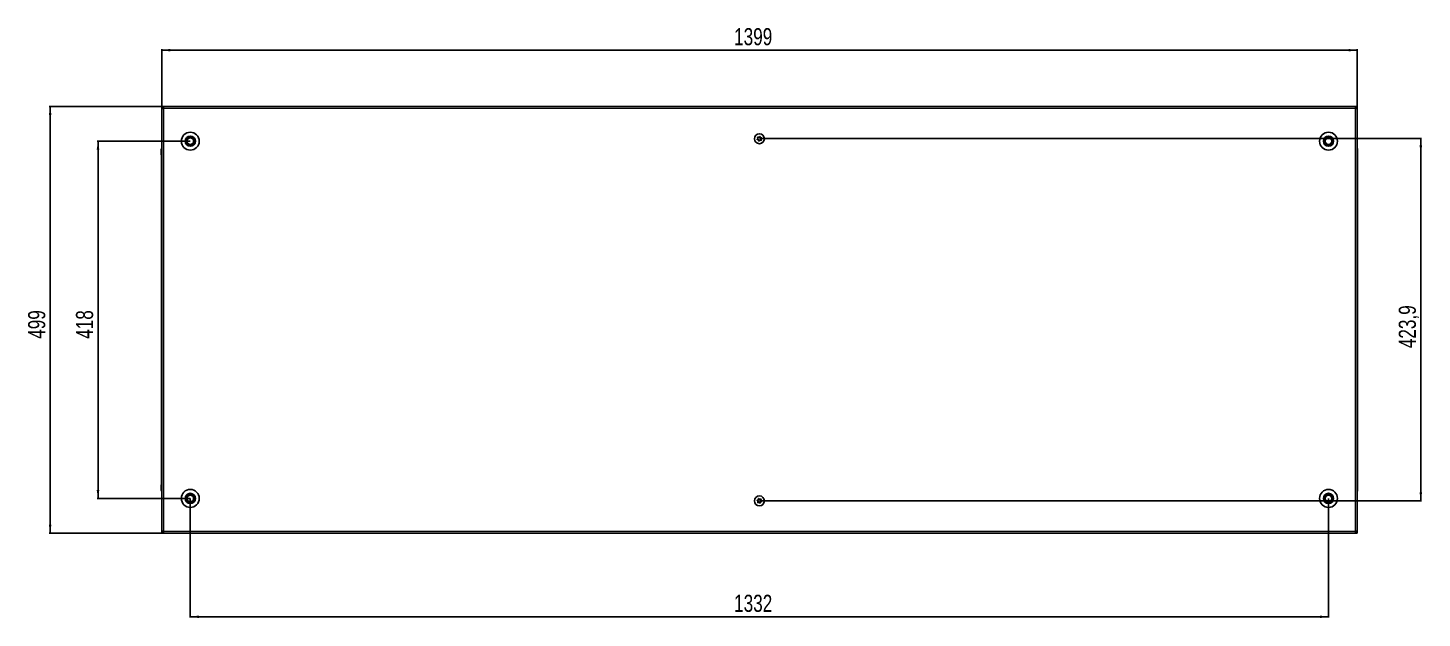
# Model space of a CAD drawing. Header units: millimetres. Extents: x 1256 to 5837, y -275 to 1864.
# Drawn here: x 1256 to 2888, y 1098 to 1789 of the extents above; entities that cross this region are included whole.
import ezdxf

# ---------------------------------------------------------------- set-up
doc = ezdxf.new("R2010")
doc.units = ezdxf.units.MM
doc.layers.add('FORMAT', color=7, linetype='Continuous')
doc.styles.add('SLDTEXTSTYLE0', font='TXT', dxfattribs={"width": 0.75})
doc.dimstyles.new('SLDDIMSTYLE0', dxfattribs={"dimtxt": 20, "dimasz": 10, "dimexe": 0, "dimexo": 0.0625, "dimgap": 5, "dimtad": 2, "dimdec": 1, "dimrnd": 1e-09, "dimzin": 12, "dimdsep": 46, "dimtxsty": 'SLDTEXTSTYLE0', "dimsah": 1, "dimcen": 0.09, "dimadec": 0, "dimazin": 3, "dimtfac": 1, "dimtofl": 0, "dimtmove": 0, "dimatfit": 3, "dimfxl": 0, "dimfrac": 2, "dimtolj": 1, "dimtzin": 12, "dimarcsym": 0})

# ---------------------------------------------------------------- blocks, each defined once
blk = doc.blocks.new('_D')
at = {"layer": 'FORMAT'}
for p, q in [((1413, 1696.6), (1281.5, 1696.6)), ((1282.5, 1197.6), (1282.5, 1696.6)), ((1413, 1197.6), (1281.5, 1197.6))]:
    blk.add_line(p, q, dxfattribs=at)
for points in [[(1282.5, 1696.6), (1280.9, 1686.6), (1284, 1686.6)], [(1282.5, 1197.6), (1284, 1207.6), (1280.9, 1207.6)]]:
    blk.add_solid(points, dxfattribs=at)
at = {"layer": 'FORMAT', "insert": (1256.7, 1424.9), "char_height": 20, "attachment_point": 1, "rotation": 90, "style": 'SLDTEXTSTYLE0'}
blk.add_mtext('499', dxfattribs=at)
blk = doc.blocks.new('_D_1')
at = {"layer": 'FORMAT'}
for p, q in [((1413, 1696.6), (1413, 1763.6)), ((2812, 1762.6), (1413, 1762.6)), ((2812, 1696.6), (2812, 1763.6))]:
    blk.add_line(p, q, dxfattribs=at)
for points in [[(1413, 1762.6), (1423, 1761.1), (1423, 1764.1)], [(2812, 1762.6), (2802, 1764.1), (2802, 1761.1)]]:
    blk.add_solid(points, dxfattribs=at)
at = {"layer": 'FORMAT', "insert": (2082.9, 1788.4), "char_height": 20, "attachment_point": 1, "style": 'SLDTEXTSTYLE0'}
blk.add_mtext('1399', dxfattribs=at)
blk = doc.blocks.new('_D_2')
at = {"layer": 'FORMAT'}
for p, q in [((1446.5, 1238.1), (1446.5, 1098.6)), ((2778.5, 1238.1), (2778.5, 1098.6)), ((1446.5, 1099.6), (2778.5, 1099.6))]:
    blk.add_line(p, q, dxfattribs=at)
for points in [[(1446.5, 1099.6), (1456.5, 1098.1), (1456.5, 1101.1)], [(2778.5, 1099.6), (2768.5, 1101.1), (2768.5, 1098.1)]]:
    blk.add_solid(points, dxfattribs=at)
at = {"layer": 'FORMAT', "insert": (2082.9, 1125.4), "char_height": 20, "attachment_point": 1, "style": 'SLDTEXTSTYLE0'}
blk.add_mtext('1332', dxfattribs=at)
blk = doc.blocks.new('_D_3')
at = {"layer": 'FORMAT'}
for p, q in [((2112.5, 1659.1), (2887.5, 1659.1)), ((2886.5, 1659.1), (2886.5, 1235.3)), ((2112.5, 1235.3), (2887.5, 1235.3))]:
    blk.add_line(p, q, dxfattribs=at)
for points in [[(2886.5, 1659.1), (2885, 1649.1), (2888, 1649.1)], [(2886.5, 1235.3), (2888, 1245.3), (2885, 1245.3)]]:
    blk.add_solid(points, dxfattribs=at)
at = {"layer": 'FORMAT', "insert": (2860.7, 1413.9), "char_height": 20, "attachment_point": 1, "rotation": 90, "style": 'SLDTEXTSTYLE0'}
blk.add_mtext('423,9', dxfattribs=at)
blk = doc.blocks.new('_D_4')
at = {"layer": 'FORMAT'}
for p, q in [((1446.5, 1656.1), (1337.5, 1656.1)), ((1338.5, 1656.1), (1338.5, 1238.1)), ((1446.5, 1238.1), (1337.5, 1238.1))]:
    blk.add_line(p, q, dxfattribs=at)
for points in [[(1338.5, 1656.1), (1336.9, 1646.1), (1340, 1646.1)], [(1338.5, 1238.1), (1340, 1248.1), (1336.9, 1248.1)]]:
    blk.add_solid(points, dxfattribs=at)
at = {"layer": 'FORMAT', "insert": (1312.7, 1424.9), "char_height": 20, "attachment_point": 1, "rotation": 90, "style": 'SLDTEXTSTYLE0'}
blk.add_mtext('418', dxfattribs=at)

msp = doc.modelspace()

# ---------------------------------------------------------------- linework, layer by layer
at = {"color": 7, "linetype": 'Continuous', "lineweight": 25}
for p, q in [((1412.99, 1695.1), (1412.99, 1696.6)), ((1415.09, 1696.6), (1412.99, 1696.6)), ((1412.99, 1695.1), (1415.09, 1695.1)), ((1412.99, 1695.1), (1412.99, 1694.5)), ((1412.99, 1694.5), (1412.99, 1199.7)), ((1412.99, 1694.5), (1415.09, 1694.5)), ((1415.09, 1696.6), (1415.09, 1694.5)), ((2809.89, 1696.6), (1415.09, 1696.6)), ((2809.89, 1694.5), (2809.89, 1696.6)), ((2811.99, 1696.6), (2809.89, 1696.6)), ((2809.89, 1695.1), (2811.99, 1695.1)), ((2809.89, 1694.5), (2811.99, 1694.5)), ((2811.99, 1695.1), (2811.99, 1696.6)), ((2811.99, 1694.5), (2811.99, 1695.1)), ((2811.99, 1199.7), (2811.99, 1694.5)), ((1412.49, 1646.6), (1412.49, 1640.1)), ((1412.49, 1640.1), (1412.49, 1646.6)), ((1412.49, 1640.1), (1412.49, 1640.1)), ((1412.99, 1640.1), (1412.49, 1640.1)), ((1412.64, 1640.1), (1412.64, 1254.1)), ((2811.99, 1647.93), (2811.99, 1647.93)), ((2811.99, 1640.1), (2812.49, 1640.1)), ((2812.34, 1254.1), (2812.34, 1640.1)), ((2812.49, 1646.6), (2812.49, 1640.1)), ((2812.49, 1640.1), (2812.49, 1646.6)), ((2812.49, 1640.1), (2812.49, 1640.1)), ((2812.49, 1640.1), (2812.49, 1640.1)), ((1412.49, 1254.1), (1412.49, 1254.1)), ((1412.49, 1247.6), (1412.49, 1254.1)), ((1412.49, 1254.1), (1412.49, 1254.1)), ((1412.49, 1254.1), (1412.49, 1247.6)), ((1412.99, 1254.1), (1412.49, 1254.1)), ((1412.99, 1246.28), (1412.99, 1246.28)), ((2811.99, 1254.1), (2812.49, 1254.1)), ((2812.49, 1254.1), (2812.49, 1254.1)), ((2812.49, 1247.6), (2812.49, 1254.1)), ((2812.49, 1254.1), (2812.49, 1247.6)), ((1415.09, 1199.7), (1412.99, 1199.7)), ((1412.99, 1199.7), (1412.99, 1199.1)), ((1412.99, 1199.1), (1412.99, 1197.6)), ((1415.09, 1199.1), (1412.99, 1199.1)), ((1412.99, 1197.6), (1415.09, 1197.6)), ((1415.09, 1199.7), (1415.09, 1197.6)), ((1415.09, 1197.6), (2809.89, 1197.6)), ((2809.89, 1197.6), (2809.89, 1199.7)), ((2811.99, 1199.7), (2809.89, 1199.7)), ((2811.99, 1199.1), (2809.89, 1199.1)), ((2809.89, 1197.6), (2811.99, 1197.6)), ((2811.99, 1199.1), (2811.99, 1199.7)), ((2811.99, 1199.1), (2811.99, 1197.6))]:
    msp.add_line(p, q, dxfattribs=at)
at = {"color": 8, "linetype": 'Continuous', "lineweight": 18}
for p, q in [((1415.09, 1694.5), (1415.09, 1199.7)), ((2809.89, 1694.5), (1415.09, 1694.5)), ((2809.89, 1199.7), (2809.89, 1694.5)), ((1412.99, 1646.6), (1412.49, 1646.6)), ((2811.99, 1646.6), (2812.49, 1646.6)), ((1412.99, 1247.6), (1412.49, 1247.6)), ((2811.99, 1247.6), (2812.49, 1247.6)), ((1415.09, 1199.7), (2809.89, 1199.7))]:
    msp.add_line(p, q, dxfattribs=at)
at = {"color": 7, "linetype": 'Continuous', "lineweight": 25}
for centre, radius in [((1446.49, 1656.1), 10.5), ((2112.49, 1658.95), 5.79), ((2778.49, 1656.1), 10.5), ((1446.49, 1656.1), 6), ((1446.49, 1656.1), 3.9), ((2112.49, 1658.95), 1.85), ((2778.49, 1656.1), 6), ((2778.49, 1656.1), 3.9), ((1446.49, 1238.1), 10.5), ((1446.49, 1238.1), 6), ((1446.49, 1238.1), 3.9), ((2112.49, 1235.25), 5.79), ((2778.49, 1238.1), 10.5), ((2778.49, 1238.1), 6), ((2778.49, 1238.1), 3.9), ((2112.49, 1235.25), 1.85)]:
    msp.add_circle(centre, radius, dxfattribs=at)
for centre, radius, start, end in [((1446.49, 1656.1), 4.62, 120, 180), ((1446.49, 1656.1), 4.62, 180, 240), ((1446.49, 1656.1), 4.62, 60, 120), ((1446.49, 1656.1), 4.62, 240, 300), ((1446.49, 1656.1), 4.62, 360, 60), ((1446.49, 1656.1), 4.62, 300, 360), ((2778.49, 1656.1), 4.62, 120, 180), ((2778.49, 1656.1), 4.62, 180, 240), ((2778.49, 1656.1), 4.62, 60, 120), ((2778.49, 1656.1), 4.62, 240, 300), ((2778.49, 1656.1), 4.62, 0, 60), ((2778.49, 1656.1), 4.62, 300, 0), ((1414.49, 1646.6), 2, 138.57492, 180), ((1414.49, 1646.6), 2, 138.59038, 180), ((2810.49, 1646.6), 2, 33.94202, 41.40962), ((2810.49, 1646.6), 2, 0, 41.39416), ((2810.49, 1646.6), 2, 360, 18.58003), ((1414.49, 1247.6), 2, 180, 221.39416), ((1446.49, 1238.1), 4.62, 120, 180), ((1446.49, 1238.1), 4.62, 60, 120), ((1446.49, 1238.1), 4.62, 360, 60), ((2778.49, 1238.1), 4.62, 120, 180), ((2778.49, 1238.1), 4.62, 60, 120), ((2778.49, 1238.1), 4.62, 360, 60), ((2810.49, 1247.6), 2, 318.57492, 360), ((2810.49, 1247.6), 2, 318.59038, 0), ((1446.49, 1238.1), 4.62, 180, 240), ((1446.49, 1238.1), 4.62, 240, 300), ((1446.49, 1238.1), 4.62, 300, 360), ((2778.49, 1238.1), 4.62, 180, 240), ((2778.49, 1238.1), 4.62, 240, 300), ((2778.49, 1238.1), 4.62, 300, 360)]:
    msp.add_arc(centre, radius, start, end, dxfattribs=at)
for points, knots in [([(1441.87, 1656.1), (1442.2, 1656.68), (1442.77, 1657.66), (1443.59, 1659.08), (1444, 1659.79), (1444.18, 1660.1)], [0, 0, 0, 0, 0.4391308, 0.7513783, 1, 1, 1, 1]), ([(1444.18, 1652.1), (1443.85, 1652.68), (1443.28, 1653.66), (1442.46, 1655.08), (1442.05, 1655.79), (1441.87, 1656.1)], [0, 0, 0, 0, 0.4391308, 0.7513783, 1, 1, 1, 1]), ([(1444.18, 1660.1), (1444.38, 1660.1), (1445.08, 1660.1), (1446.39, 1660.1), (1447.78, 1660.1), (1448.53, 1660.1), (1448.8, 1660.1)], [0, 0, 0, 0, 0.1393293, 0.4852696, 0.8163565, 1, 1, 1, 1]), ([(1448.8, 1652.1), (1448.53, 1652.1), (1447.78, 1652.1), (1446.39, 1652.1), (1445.08, 1652.1), (1444.38, 1652.1), (1444.18, 1652.1)], [0, 0, 0, 0, 0.1836435, 0.5147304, 0.8606707, 1, 1, 1, 1]), ([(1448.8, 1660.1), (1449.13, 1659.53), (1449.69, 1658.55), (1450.52, 1657.13), (1450.93, 1656.42), (1451.11, 1656.1)], [0, 0, 0, 0, 0.4391308, 0.7513783, 1, 1, 1, 1]), ([(1451.11, 1656.1), (1450.78, 1655.53), (1450.21, 1654.55), (1449.39, 1653.13), (1448.98, 1652.42), (1448.8, 1652.1)], [0, 0, 0, 0, 0.4391308, 0.7513783, 1, 1, 1, 1]), ([(2110.4, 1660.82), (2110.39, 1660.81), (2110.38, 1660.79), (2110.38, 1660.73), (2110.4, 1660.59), (2110.54, 1660.22), (2110.73, 1659.72), (2110.62, 1659.09), (2110.31, 1658.69), (2110.03, 1658.41), (2109.87, 1658.23), (2109.83, 1658.14), (2109.82, 1658.1), (2109.83, 1658.07), (2109.85, 1658.04), (2109.91, 1658), (2110.17, 1657.93), (2110.64, 1657.88), (2111.31, 1657.63), (2111.62, 1656.99), (2111.73, 1656.53), (2111.83, 1656.28), (2111.88, 1656.23), (2111.91, 1656.21), (2111.94, 1656.21), (2111.97, 1656.22), (2112.01, 1656.24), (2112.08, 1656.29), (2112.23, 1656.46), (2112.47, 1656.76), (2112.84, 1657.12), (2113.44, 1657.29), (2113.97, 1657.16), (2114.35, 1657.06), (2114.5, 1657.05), (2114.55, 1657.07), (2114.58, 1657.09), (2114.6, 1657.12), (2114.6, 1657.18), (2114.58, 1657.32), (2114.44, 1657.69), (2114.25, 1658.19), (2114.35, 1658.82), (2114.67, 1659.22), (2114.95, 1659.5), (2115.1, 1659.68), (2115.15, 1659.77), (2115.15, 1659.81), (2115.15, 1659.84), (2115.13, 1659.87), (2115.07, 1659.91), (2114.81, 1659.98), (2114.34, 1660.03), (2113.67, 1660.28), (2113.35, 1660.91), (2113.24, 1661.38), (2113.14, 1661.63), (2113.1, 1661.68), (2113.07, 1661.69), (2113.04, 1661.7), (2113, 1661.69), (2112.97, 1661.67), (2112.9, 1661.62), (2112.75, 1661.45), (2112.51, 1661.15), (2112.14, 1660.79), (2111.53, 1660.62), (2111.01, 1660.75), (2110.63, 1660.85), (2110.48, 1660.86), (2110.42, 1660.84), (2110.41, 1660.83), (2110.4, 1660.82)], [0, 0, 0, 0, 0.0020087, 0.00442, 0.0093647, 0.0255282, 0.0677053, 0.0957862, 0.1246456, 0.1503415, 0.1605194, 0.1633943, 0.1656965, 0.1672448, 0.1688741, 0.1707699, 0.1786058, 0.2119941, 0.2499945, 0.2879948, 0.3213831, 0.329219, 0.3311148, 0.3327441, 0.3342924, 0.3362166, 0.3385353, 0.3413178, 0.349662, 0.3753578, 0.4042173, 0.4322982, 0.4744753, 0.4906388, 0.4966691, 0.49844, 0.5, 0.5020087, 0.50442, 0.5093647, 0.5255282, 0.5677053, 0.5957862, 0.6246456, 0.6503415, 0.6605194, 0.6633943, 0.6656965, 0.6672448, 0.6688741, 0.6707699, 0.6786058, 0.7119941, 0.7499945, 0.7879948, 0.8213831, 0.829219, 0.8311148, 0.8327441, 0.8342924, 0.8362166, 0.8385353, 0.8413178, 0.849662, 0.8753578, 0.9042173, 0.9322982, 0.9744753, 0.9906388, 0.9966691, 0.99844, 1, 1, 1, 1]), ([(2773.87, 1656.1), (2774.2, 1656.68), (2774.77, 1657.66), (2775.59, 1659.08), (2776, 1659.79), (2776.18, 1660.1)], [0, 0, 0, 0, 0.4391308, 0.7513783, 1, 1, 1, 1]), ([(2776.18, 1652.1), (2775.85, 1652.68), (2775.28, 1653.66), (2774.46, 1655.08), (2774.05, 1655.79), (2773.87, 1656.1)], [0, 0, 0, 0, 0.4391308, 0.7513783, 1, 1, 1, 1]), ([(2776.18, 1660.1), (2776.38, 1660.1), (2777.08, 1660.1), (2778.39, 1660.1), (2779.78, 1660.1), (2780.53, 1660.1), (2780.8, 1660.1)], [0, 0, 0, 0, 0.1393293, 0.4852696, 0.8163565, 1, 1, 1, 1]), ([(2780.8, 1652.1), (2780.53, 1652.1), (2779.78, 1652.1), (2778.39, 1652.1), (2777.08, 1652.1), (2776.38, 1652.1), (2776.18, 1652.1)], [0, 0, 0, 0, 0.1836435, 0.5147304, 0.8606707, 1, 1, 1, 1]), ([(2780.8, 1660.1), (2781.13, 1659.53), (2781.69, 1658.55), (2782.52, 1657.13), (2782.93, 1656.42), (2783.11, 1656.1)], [0, 0, 0, 0, 0.4391308, 0.7513783, 1, 1, 1, 1]), ([(2783.11, 1656.1), (2782.78, 1655.53), (2782.21, 1654.55), (2781.39, 1653.13), (2780.98, 1652.42), (2780.8, 1652.1)], [0, 0, 0, 0, 0.4391308, 0.7513783, 1, 1, 1, 1]), ([(1441.87, 1238.1), (1442.2, 1238.68), (1442.77, 1239.66), (1443.59, 1241.08), (1444, 1241.79), (1444.18, 1242.1)], [0, 0, 0, 0, 0.4391308, 0.7513783, 1, 1, 1, 1]), ([(1444.18, 1242.1), (1444.38, 1242.1), (1445.08, 1242.1), (1446.39, 1242.1), (1447.78, 1242.1), (1448.53, 1242.1), (1448.8, 1242.1)], [0, 0, 0, 0, 0.1393293, 0.4852696, 0.8163565, 1, 1, 1, 1]), ([(1448.8, 1242.1), (1449.13, 1241.53), (1449.69, 1240.55), (1450.52, 1239.13), (1450.93, 1238.42), (1451.11, 1238.1)], [0, 0, 0, 0, 0.4391308, 0.7513783, 1, 1, 1, 1]), ([(2773.87, 1238.1), (2774.2, 1238.68), (2774.77, 1239.66), (2775.59, 1241.08), (2776, 1241.79), (2776.18, 1242.1)], [0, 0, 0, 0, 0.4391308, 0.7513783, 1, 1, 1, 1]), ([(2776.18, 1242.1), (2776.38, 1242.1), (2777.08, 1242.1), (2778.39, 1242.1), (2779.78, 1242.1), (2780.53, 1242.1), (2780.8, 1242.1)], [0, 0, 0, 0, 0.1393293, 0.4852696, 0.8163565, 1, 1, 1, 1]), ([(2780.8, 1242.1), (2781.13, 1241.53), (2781.69, 1240.55), (2782.52, 1239.13), (2782.93, 1238.42), (2783.11, 1238.1)], [0, 0, 0, 0, 0.4391308, 0.7513783, 1, 1, 1, 1]), ([(1444.18, 1234.1), (1443.85, 1234.68), (1443.28, 1235.66), (1442.46, 1237.08), (1442.05, 1237.79), (1441.87, 1238.1)], [0, 0, 0, 0, 0.4391308, 0.7513783, 1, 1, 1, 1]), ([(1448.8, 1234.1), (1448.53, 1234.1), (1447.78, 1234.1), (1446.39, 1234.1), (1445.08, 1234.1), (1444.38, 1234.1), (1444.18, 1234.1)], [0, 0, 0, 0, 0.1836435, 0.5147304, 0.8606707, 1, 1, 1, 1]), ([(1451.11, 1238.1), (1450.78, 1237.53), (1450.21, 1236.55), (1449.39, 1235.13), (1448.98, 1234.42), (1448.8, 1234.1)], [0, 0, 0, 0, 0.4391308, 0.7513783, 1, 1, 1, 1]), ([(2115.21, 1234.61), (2115.21, 1234.62), (2115.22, 1234.65), (2115.19, 1234.7), (2115.1, 1234.82), (2114.81, 1235.07), (2114.4, 1235.42), (2114.19, 1236.02), (2114.28, 1236.53), (2114.39, 1236.91), (2114.44, 1237.14), (2114.44, 1237.24), (2114.42, 1237.28), (2114.4, 1237.3), (2114.37, 1237.31), (2114.3, 1237.32), (2114.04, 1237.26), (2113.6, 1237.09), (2112.9, 1236.98), (2112.31, 1237.39), (2112, 1237.74), (2111.79, 1237.92), (2111.72, 1237.94), (2111.69, 1237.94), (2111.66, 1237.93), (2111.64, 1237.9), (2111.61, 1237.87), (2111.58, 1237.79), (2111.53, 1237.57), (2111.46, 1237.2), (2111.31, 1236.7), (2110.86, 1236.26), (2110.33, 1236.13), (2109.95, 1236.03), (2109.82, 1235.97), (2109.77, 1235.93), (2109.76, 1235.89), (2109.76, 1235.86), (2109.79, 1235.8), (2109.88, 1235.69), (2110.17, 1235.44), (2110.58, 1235.09), (2110.78, 1234.49), (2110.7, 1233.98), (2110.59, 1233.6), (2110.54, 1233.37), (2110.54, 1233.27), (2110.55, 1233.23), (2110.58, 1233.21), (2110.6, 1233.19), (2110.67, 1233.19), (2110.94, 1233.25), (2111.38, 1233.42), (2112.08, 1233.53), (2112.66, 1233.12), (2112.98, 1232.76), (2113.19, 1232.59), (2113.25, 1232.57), (2113.29, 1232.57), (2113.31, 1232.58), (2113.34, 1232.61), (2113.36, 1232.64), (2113.4, 1232.72), (2113.45, 1232.94), (2113.52, 1233.31), (2113.67, 1233.81), (2114.12, 1234.25), (2114.65, 1234.38), (2115.03, 1234.48), (2115.16, 1234.54), (2115.2, 1234.58), (2115.21, 1234.6), (2115.21, 1234.61)], [0, 0, 0, 0, 0.0020087, 0.00442, 0.0093647, 0.0255282, 0.0677053, 0.0957862, 0.1246456, 0.1503415, 0.1605194, 0.1633943, 0.1656965, 0.1672448, 0.1688741, 0.1707699, 0.1786058, 0.2119941, 0.2499945, 0.2879948, 0.3213831, 0.329219, 0.3311148, 0.3327441, 0.3342924, 0.3362166, 0.3385353, 0.3413178, 0.349662, 0.3753578, 0.4042173, 0.4322982, 0.4744753, 0.4906388, 0.4966691, 0.49844, 0.5, 0.5020087, 0.50442, 0.5093647, 0.5255282, 0.5677053, 0.5957862, 0.6246456, 0.6503415, 0.6605194, 0.6633943, 0.6656965, 0.6672448, 0.6688741, 0.6707699, 0.6786058, 0.7119941, 0.7499945, 0.7879948, 0.8213831, 0.829219, 0.8311148, 0.8327441, 0.8342924, 0.8362166, 0.8385353, 0.8413178, 0.849662, 0.8753578, 0.9042173, 0.9322982, 0.9744753, 0.9906388, 0.9966691, 0.99844, 1, 1, 1, 1]), ([(2776.18, 1234.1), (2775.85, 1234.68), (2775.28, 1235.66), (2774.46, 1237.08), (2774.05, 1237.79), (2773.87, 1238.1)], [0, 0, 0, 0, 0.4391308, 0.7513783, 1, 1, 1, 1]), ([(2780.8, 1234.1), (2780.53, 1234.1), (2779.78, 1234.1), (2778.39, 1234.1), (2777.08, 1234.1), (2776.38, 1234.1), (2776.18, 1234.1)], [0, 0, 0, 0, 0.1836435, 0.5147304, 0.8606707, 1, 1, 1, 1]), ([(2783.11, 1238.1), (2782.78, 1237.53), (2782.21, 1236.55), (2781.39, 1235.13), (2780.98, 1234.42), (2780.8, 1234.1)], [0, 0, 0, 0, 0.4391308, 0.7513783, 1, 1, 1, 1])]:
    msp.add_open_spline(points, degree=3, knots=knots, dxfattribs=at)

# ---------------------------------------------------------------- dimensions: what is measured, and where the dimension line sits
at = {"layer": 'FORMAT'}
for base, p1, p2, picture, middle in [((1412.99, 1762.6), (2811.99, 1696.6), (1412.99, 1696.6), '_D_1', (2112.49, 1762.6)), ((2778.49, 1099.6), (1446.49, 1238.1), (2778.49, 1238.1), '_D_2', (2112.49, 1099.6))]:
    dim = msp.add_linear_dim(base=base, p1=p1, p2=p2, dimstyle='SLDDIMSTYLE0', dxfattribs=at)
    dim.commit()
    dim.dimension.update_dxf_attribs({"geometry": picture, "text_midpoint": middle, "dimtype": 160})
for base, p1, p2, picture, middle in [((1282.49, 1696.6), (1412.99, 1197.6), (1412.99, 1696.6), '_D', (1282.49, 1447.1)), ((1338.49, 1238.1), (1446.49, 1656.1), (1446.49, 1238.1), '_D_4', (1338.49, 1447.1)), ((2886.48881076, 1235.25434732), (2112.48845386, 1659.10434732), (2112.48845386, 1235.25434732), '_D_3', (2886.48881076, 1447.17934732))]:
    dim = msp.add_linear_dim(base=base, p1=p1, p2=p2, angle=90, dimstyle='SLDDIMSTYLE0', dxfattribs=at)
    dim.commit()
    dim.dimension.update_dxf_attribs({"geometry": picture, "text_midpoint": middle, "dimtype": 160})

doc.saveas('drawing.dxf')
